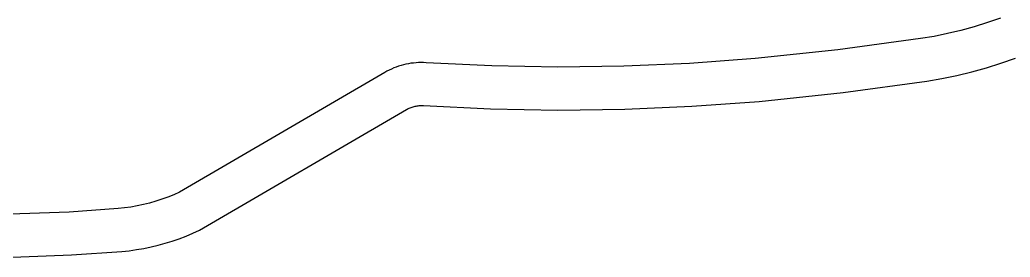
# Model space of a CAD drawing. Header units: millimetres. Extents: x 676447 to 689606, y 7455628 to 7463967.
# Drawn here: x 685309.5 to 685504.7, y 7461336.7 to 7461383.5 of the extents above; entities that cross this region are included whole.
import ezdxf

# ---------------------------------------------------------------- set-up
doc = ezdxf.new("R2010")
doc.units = ezdxf.units.MM
doc.header["$LTSCALE"] = 0.1
doc.header["$MEASUREMENT"] = 0
doc.layers.add('MUB_QUADRAS', color=7, linetype='Continuous')

msp = doc.modelspace()

# ---------------------------------------------------------------- linework, layer by layer
at = {"layer": 'MUB_QUADRAS', "linetype": 'Continuous'}
for points in [[(685502.79, 7461383.85), (685500.22, 7461382.95), (685497.63, 7461382.14), (685495.01, 7461381.41), (685492.36, 7461380.78), (685489.7, 7461380.23), (685487.01, 7461379.78), (685470.76, 7461377.56), (685454.45, 7461375.85), (685441.5, 7461374.9), (685428.53, 7461374.34), (685415.54, 7461374.18), (685402.56, 7461374.41), (685389.59, 7461375.04), (685389.09, 7461375.06), (685388.59, 7461375.07), (685388.09, 7461375.06), (685387.59, 7461375.03), (685387.09, 7461374.98), (685386.59, 7461374.92), (685386.1, 7461374.84), (685385.61, 7461374.74), (685385.12, 7461374.62), (685384.64, 7461374.49), (685384.16, 7461374.34), (685383.69, 7461374.18), (685383.23, 7461374), (685382.77, 7461373.8), (685382.31, 7461373.59), (685381.87, 7461373.36), (685381.43, 7461373.11), (685340.98, 7461349.53), (685339.83, 7461349.02), (685338.66, 7461348.55), (685337.48, 7461348.12), (685336.29, 7461347.73), (685335.08, 7461347.38), (685333.86, 7461347.07), (685332.63, 7461346.81), (685331.39, 7461346.59), (685330.14, 7461346.42), (685328.89, 7461346.28), (685319.22, 7461345.6), (685309.52, 7461345.23), (685299.82, 7461345.18)], [(685299.72, 7461336.72), (685309.7, 7461336.77), (685319.68, 7461337.15), (685329.63, 7461337.85), (685331.07, 7461338), (685332.51, 7461338.2), (685333.94, 7461338.45), (685335.36, 7461338.74), (685336.77, 7461339.07), (685338.17, 7461339.46), (685339.55, 7461339.88), (685340.92, 7461340.36), (685342.27, 7461340.88), (685343.61, 7461341.44), (685344.93, 7461342.04), (685385.69, 7461365.8), (685385.87, 7461365.9), (685386.06, 7461366), (685386.24, 7461366.09), (685386.43, 7461366.17), (685386.62, 7461366.24), (685386.82, 7461366.31), (685387.01, 7461366.37), (685387.21, 7461366.42), (685387.41, 7461366.47), (685387.61, 7461366.51), (685387.82, 7461366.55), (685388.02, 7461366.57), (685388.22, 7461366.59), (685388.43, 7461366.6), (685388.64, 7461366.61), (685388.84, 7461366.6), (685389.05, 7461366.6), (685402.27, 7461365.95), (685415.52, 7461365.71), (685428.76, 7461365.88), (685441.99, 7461366.45), (685455.2, 7461367.42), (685471.78, 7461369.16), (685488.29, 7461371.41), (685491.25, 7461371.91), (685494.2, 7461372.52), (685497.12, 7461373.22), (685500.02, 7461374.02), (685502.89, 7461374.92), (685505.73, 7461375.92)]]:
    msp.add_lwpolyline(points, dxfattribs=at)

doc.saveas('drawing.dxf')
